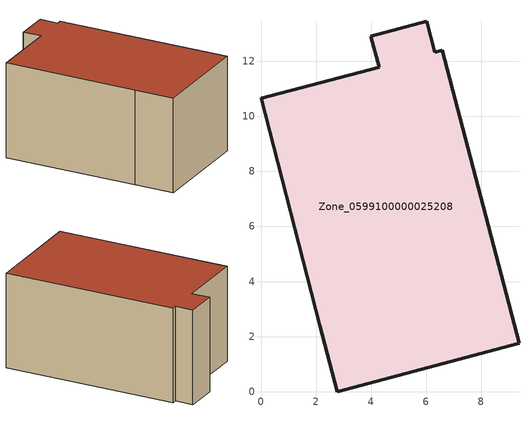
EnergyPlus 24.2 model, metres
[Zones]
Zone_0599100000025208
 floor ground (C_G): 6.32,12.33 6.59,12.4 9.37,1.76 2.77,0 2.13,2.42 0,10.65 4.29,11.79 3.98,12.91 6.03,13.45 z3.3
 wall outside (C_F): 2.13,2.42 2.77,0 9.37,1.76 6.59,12.4 6.32,12.33 6.03,13.45 3.98,12.91 4.29,11.79 0,10.65 2.13,2.42 z3.3:9.32
 roof outside (C_R): 6.03,13.45 3.98,12.91 4.29,11.79 0,10.65 2.13,2.42 2.77,0 9.37,1.76 6.59,12.4 6.32,12.33 z9.32
[BUILDING]
Pand.0599100000025208: North Axis=0; Terrain=City; Loads Convergence Tolerance Value=0.04; Temperature Convergence Tolerance Value=0.4; Solar Distribution=FullExterior; Maximum Number of Warmup Days=25; Minimum Number of Warmup Days=1
[Site:Location]
Rotterdam.The.Hague.AP_ZH_NLD Design_Conditions: Latitude=51.96; Longitude=4.45; Time Zone=1; Elevation=-4.5
[SITE:GROUNDTEMPERATURE:BUILDINGSURFACE]
18, 18, 18, 18, 18, 18, 18, 18, 18, 18, 18, 18
[MATERIAL] Thermal Absorptance=0.9; Solar Absorptance=0.7; Visible Absorptance=0.7
Name | Roughness | Thickness | Conductivity | Density | Specific Heat
G.TC.1946-1964 | MediumSmooth | 0.15 | 1 | 540 | 1210
F.TC.1946-1964 | Rough | 0.3 | 0.857143 | 1920 | 840
R.TC.1946-1964 | MediumRough | 0.2 | 0.235294 | 1500 | 1000
[CONSTRUCTION]
C_G: G.TC.1946-1964
C_F: F.TC.1946-1964
C_R: R.TC.1946-1964
[ZONE]
Zone_0599100000025208: Type=1; Multiplier=1; Ceiling Height=Autocalculate; Volume=Autocalculate; Floor Area=autocalculate; Part of Total Floor Area=Yes
[ZONEINFILTRATION:DESIGNFLOWRATE]
Infil_Zone_0599100000025208: Zone or ZoneList or Space or SpaceList=Zone_0599100000025208; Schedule=AlwaysOn; Design Flow Rate Calculation Method=Flow/Area; Flow Rate per Floor Area=0.003; Constant Term Coefficient=1; Temperature Term Coefficient=0; Velocity Term Coefficient=0; Velocity Squared Term Coefficient=0
[HVACTEMPLATE:ZONE:IDEALLOADSAIRSYSTEM]
Zone_0599100000025208: Maximum Heating Supply Air Temperature=50; Minimum Cooling Supply Air Temperature=13; Maximum Heating Supply Air Humidity Ratio=0.0156; Minimum Cooling Supply Air Humidity Ratio=0.0077; Heating Limit=NoLimit; Cooling Limit=NoLimit; Dehumidification Control Type=ConstantSensibleHeatRatio; Cooling Sensible Heat Ratio=0.7; Dehumidification Setpoint=60; Humidification Control Type=None; Humidification Setpoint=30; Outdoor Air Method=None; Outdoor Air Flow Rate per Person=0.00944; Outdoor Air Flow Rate per Zone Floor Area=0; Outdoor Air Flow Rate per Zone=0; Demand Controlled Ventilation Type=None; Outdoor Air Economizer Type=NoEconomizer; Heat Recovery Type=None; Sensible Heat Recovery Effectiveness=0.7; Latent Heat Recovery Effectiveness=0.65
[ZONECONTROL:THERMOSTAT]
ThermostatControl_Zone_0599100000025208: Zone or ZoneList=Zone_0599100000025208; Control Type Schedule=DualSetpointControlType; Control 1=Thermostat_Zone_0599100000025208; Temperature Difference Between Cutout And Setpoint=0
[THERMOSTATSETPOINT:DUALSETPOINT]
Thermostat_Zone_0599100000025208: Heating Setpoint Temperature Schedule=HeatingSetpoint_Zone_0599100000025208; Cooling Setpoint Temperature Schedule=CoolingSetpoint_Zone_0599100000025208
[SCHEDULE:COMPACT]
HeatingSetpoint_Zone_0599100000025208: Through: 12/31, For: AllDays, Until: 24:00, 21
CoolingSetpoint_Zone_0599100000025208: Through: 12/31, For: AllDays, Until: 24:00, 24
DualSetpointControlType: Through: 12/31, For: AllDays, Until: 24:00, 4
AlwaysOn: Through: 12/31, For: AllDays, Until: 24:00, 1
